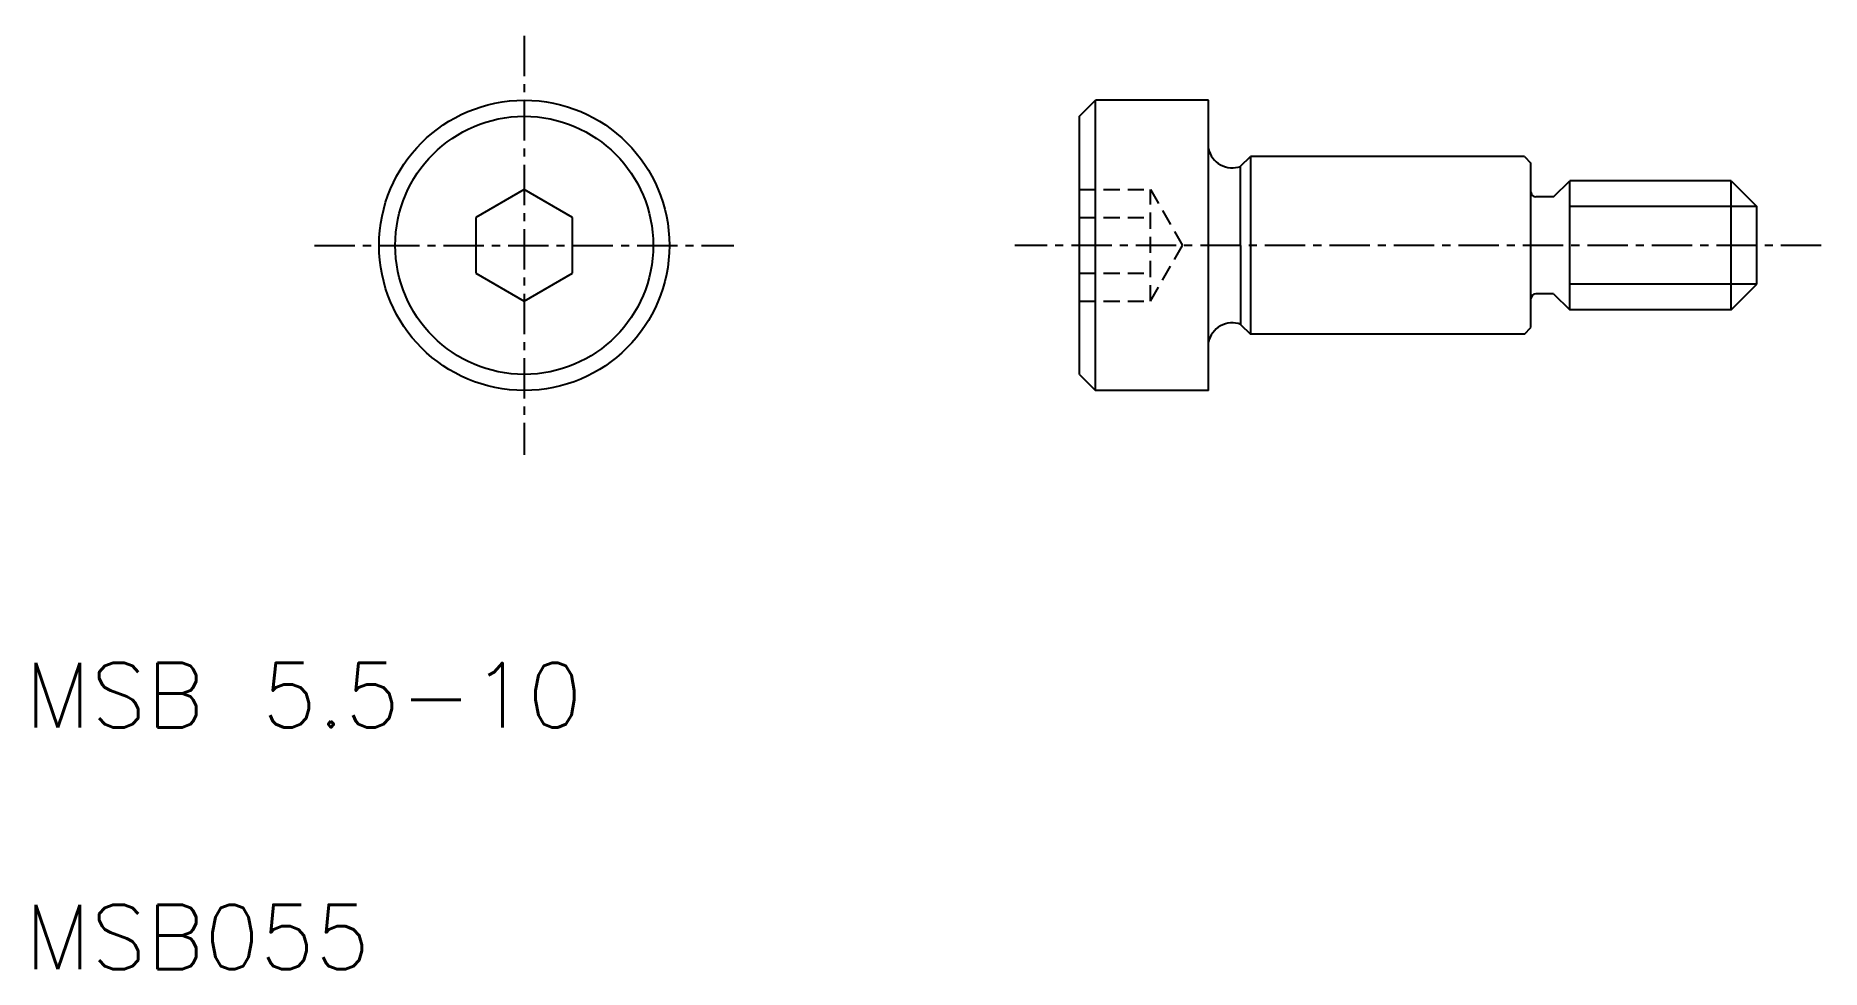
# Model space of a CAD drawing. Extents: x 5.3 to 60.7, y 5 to 33.9.
import ezdxf

# ---------------------------------------------------------------- set-up
doc = ezdxf.new("R2010")
doc.units = 0
doc.linetypes.add('CENTER', pattern=[2, 1.25, -0.25, 0.25, -0.25])
doc.linetypes.add('DASHED', pattern=[0.75, 0.5, -0.25])
doc.layers.get('0').update_dxf_attribs({"linetype": 'CONTINUOUS'})
doc.layers.add('CENTER', color=1, linetype='CENTER')
doc.styles.get("Standard").update_dxf_attribs({"font": 'txt.shx', "bigfont": '@extfont2.shx'})

msp = doc.modelspace()

# ---------------------------------------------------------------- linework, layer by layer
at = {"color": 7, "linetype": 'CONTINUOUS'}
for p, q in [((37.701, 31.445), (38.201, 31.945)), ((38.201, 22.945), (38.201, 31.945)), ((41.701, 31.945), (38.201, 31.945)), ((41.701, 22.945), (41.701, 31.945)), ((37.701, 23.445), (37.701, 31.445)), ((42.7, 29.895), (43, 30.195)), ((42.7, 27.445), (42.7, 29.895)), ((43, 30.195), (43, 24.695)), ((51.501, 30.195), (43, 30.195)), ((51.501, 30.195), (51.701, 29.995)), ((51.701, 24.895), (51.701, 29.995)), ((52.401, 28.945), (52.901, 29.445)), ((52.901, 25.445), (52.901, 29.445)), ((57.904, 29.445), (52.901, 29.445)), ((57.904, 29.445), (58.701, 28.648)), ((57.904, 25.445), (57.904, 29.445)), ((20.489, 29.177), (18.989, 28.311)), ((21.989, 28.311), (20.489, 29.177)), ((52.401, 28.945), (51.851, 28.945)), ((18.989, 28.311), (18.989, 26.579)), ((21.989, 26.579), (21.989, 28.311)), ((58.701, 26.241), (58.701, 28.648)), ((42.7, 27.445), (42.7, 24.995)), ((18.989, 26.579), (20.489, 25.712)), ((20.489, 25.712), (21.989, 26.579)), ((57.904, 25.445), (58.701, 26.241)), ((52.401, 25.945), (51.851, 25.945)), ((52.401, 25.945), (52.901, 25.445)), ((42.7, 24.995), (43, 24.695)), ((57.904, 25.445), (52.901, 25.445)), ((51.501, 24.695), (43, 24.695)), ((51.501, 24.695), (51.701, 24.895)), ((37.701, 23.445), (38.201, 22.945)), ((41.701, 22.945), (38.201, 22.945))]:
    msp.add_line(p, q, dxfattribs=at)
at = {"color": 3, "linetype": 'DASHED'}
for p, q in [((37.701, 29.177), (39.901, 29.177)), ((39.901, 25.712), (39.901, 29.177)), ((39.901, 29.177), (40.901, 27.445)), ((37.701, 28.311), (39.901, 28.311)), ((37.701, 27.445), (37.701, 27.445)), ((39.901, 25.712), (40.901, 27.445)), ((37.701, 26.579), (39.901, 26.579)), ((37.701, 25.712), (39.901, 25.712)), ((37.701, 25.445), (37.701, 25.445))]:
    msp.add_line(p, q, dxfattribs=at)
at = {"color": 3, "linetype": 'CONTINUOUS'}
for p, q in [((58.701, 28.648), (52.901, 28.648)), ((58.701, 26.241), (52.901, 26.241))]:
    msp.add_line(p, q, dxfattribs=at)
at = {"color": 7, "linetype": 'CONTINUOUS'}
for radius in [4.5, 4]:
    msp.add_circle((20.489, 27.445), radius, dxfattribs=at)
for centre, radius, start, end in [((42.44, 30.604), 0.756, 192.2128, 290.1189), ((51.851, 29.095), 0.15, 180, 270), ((51.851, 25.795), 0.15, 90, 180), ((42.44, 24.285), 0.756, 69.8811, 167.7872)]:
    msp.add_arc(centre, radius, start, end, dxfattribs=at)
at = {"layer": 'CENTER', "color": 1, "linetype": 'CENTER'}
for p, q in [((20.489, 33.945), (20.489, 20.945)), ((13.989, 27.445), (26.989, 27.445)), ((60.701, 27.445), (35.701, 27.445))]:
    msp.add_line(p, q, dxfattribs=at)

# ---------------------------------------------------------------- texts
at = {"color": 7, "linetype": 'CONTINUOUS'}
for s, p in [('MSB 5.5-10', (5, 12.5)), ('MSB055', (5, 5))]:
    msp.add_text(s, height=2, dxfattribs=at).set_placement(p)

doc.saveas('drawing.dxf')
